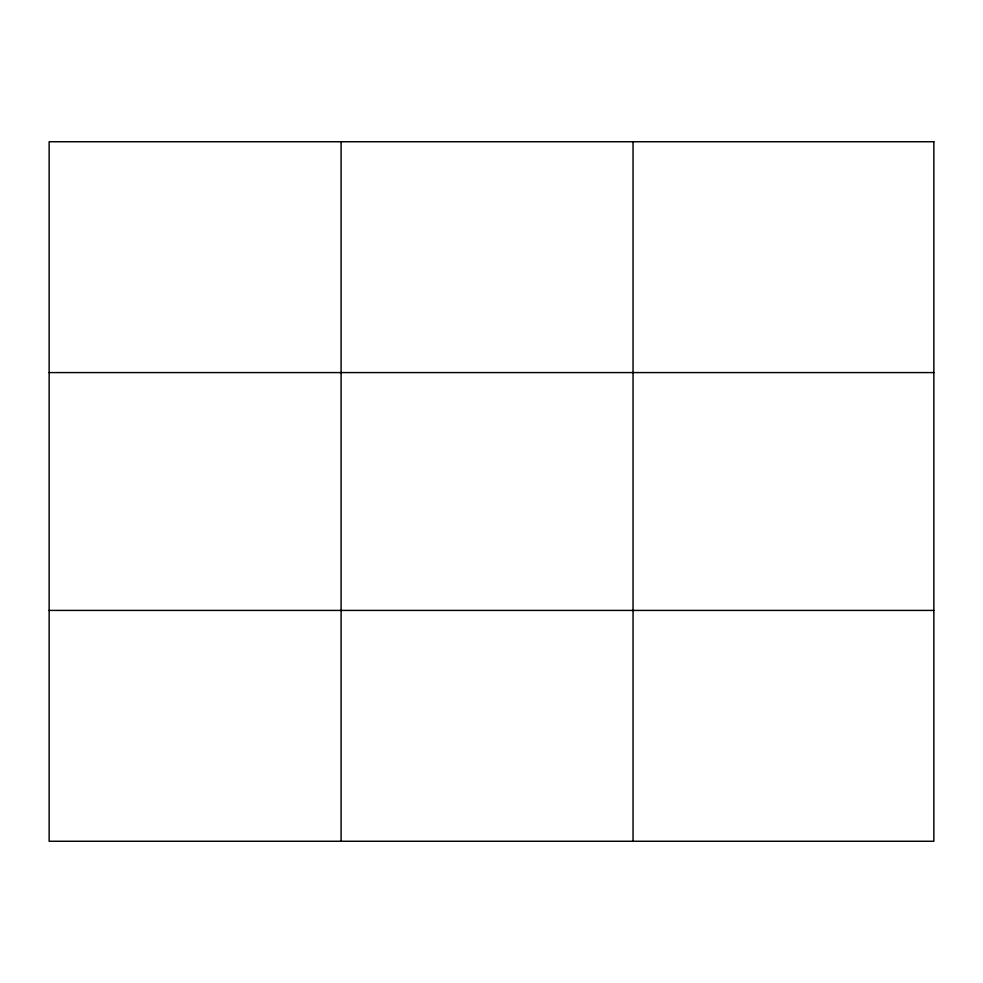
<?xml version="1.0" encoding="UTF-8"?>
<svg xmlns="http://www.w3.org/2000/svg" width="983" height="983" viewBox="0 0 983 983"><rect width="100%" height="100%" fill="white"/><g stroke="black" fill="none" stroke-linecap="round" stroke-linejoin="round"><path stroke-width="1.47" d="M341.101 141.736L341.101 841.264M633.052 141.736L633.052 841.264M49.15 372.582L933.85 372.582M49.15 610.418L933.85 610.418M933.85 141.736L933.85 841.264L49.15 841.264L49.15 141.736L933.85 141.736"/></g></svg>
